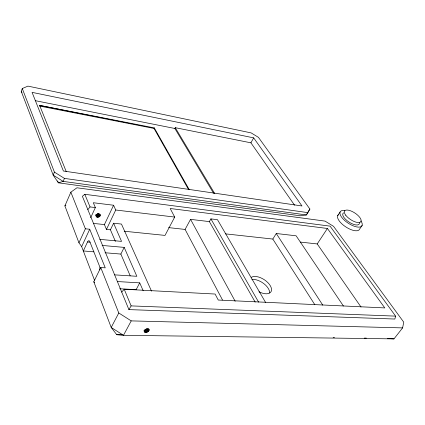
<?xml version="1.0" encoding="UTF-8"?>
<svg xmlns="http://www.w3.org/2000/svg" width="425" height="425" viewBox="0 0 425 425"><rect width="100%" height="100%" fill="white"/><g stroke="black" fill="none" stroke-linecap="round" stroke-linejoin="round"><path stroke-width="0.64" d="M149.117 330.241C148.872 327.691 144.691 329.184 144.282 331.075C144.542 333.614 148.697 332.122 149.117 330.241L148.601 329.03M70.858 192.18L85.382 228.799L89.718 229.234L105.251 267.846L100.752 267.532L93.797 281.78L111.201 327.462L116.732 334.693L123.478 335.293L393.98 338.884L402.608 327.893L403.75 322.171L333.545 226.344L325.056 221.112L76.936 187.786L70.858 192.18L64.892 205.902L78.949 242.797L81.664 246.617L94.504 280.181M395.606 316.131L394.852 319.037L128.908 309.607L82.376 196.302L84.798 194.305L330.076 226.143L395.606 316.131L131.134 305.894L128.908 309.607M21.25 91.343L22.281 88.533L27.949 86.116L251.175 132.908L258.464 137.371L309.883 209.042L306.382 214.96L300.087 215.778L58.379 182.824L53.167 175.116L21.25 91.343L21.951 92.432M39.392 106.011L39.626 105.395L154.28 127.888L189.226 189.624M22.281 88.533L54.411 172.114L53.167 175.116L63.166 181.39L306.382 214.96L309.883 209.042M307.865 212.627L64.435 178.399L63.166 181.39L58.379 182.824L57.672 180.976M78.949 242.797L85.382 228.799M90.668 217.749L95.349 207.565L93.309 202.73L113.581 205.238L115.728 210.008L106.468 229.404L110.431 229.808L115.393 241.357M81.664 246.617L89.718 229.234M99.737 269.902A3.894 1.7 -84.9 0 0 99.514 266.172L89.813 241.666A3.767 1.599 -84.1 0 0 87.523 241.968L83.327 250.962L93.861 251.834M99.918 216.171L100.321 215.3C100.22 212.893 96.278 213.732 96.018 215.73C96.029 217.754 99.03 217.457 99.918 216.171L98.913 213.802M106.468 229.404L104.417 224.581L113.581 205.238M154.28 127.888L154.02 128.435L188.557 189.545M110.431 229.808L113.597 223.215L121.46 224.065L151.534 291.178M213.6 193.306L174.872 128.488L175.265 127.686L250.909 142.821L294.573 205.19M130.199 275.804L120.854 254.065L124.19 247.393L102.09 245.432M100.752 267.532L118.787 312.975L111.201 327.462L123.478 335.293L131.229 320.891L402.608 327.893M117.348 281.547L139.724 282.869L136.149 289.643L119.744 288.772M121.709 292.081L124.222 289.244L215.108 294.042L218.259 300.039L384.79 307.923L327.404 228.469L170.197 208.505L174.696 217.074L165.017 235.407L124.196 231.221M222.509 299.981L185.093 229.431L190.554 219.364L209.387 221.611L255.17 302.09M250.909 142.821L253.667 137.87L32.072 92.363L63.389 171.02L301.989 205.976L253.667 137.87M209.387 221.611L210.906 218.891L217.483 219.693L265.604 302.467M314.84 304.725L272.829 239.062L276.266 233.506L296.129 235.806L343.421 306.011M300.422 242.091L317.22 243.934L327.404 228.469M337.684 215.64L340.101 211.985M362.137 225.425L359.651 229.048A12.904 5.318 33.4 0 1 345.201 226.514A12.904 5.318 33.4 0 1 338.624 214.604M87.837 209.599L90.042 206.933L95.349 207.565M64.892 205.902L65.907 205.148M251.345 277.249L253.21 276.569A12.383 6.566 32.8 0 1 271.086 287.348A12.383 6.566 32.8 0 1 258.952 291.763M116.732 334.693L122.044 334.767M333.152 337.663L334.48 337.678M364.358 338.087L366.35 338.114M387.531 338.497L393.98 338.884M114.601 274.858L136.845 276.293L124.19 247.393M105.055 252.758L120.854 254.065M87.523 241.968L90.1 242.202M99.785 239.349L121.555 241.389L113.597 223.215M93.394 223.407L104.417 224.581M168.608 227.619L185.093 229.431M225.532 233.867L272.829 239.062M115.728 210.008L174.696 217.074M40.046 106.138L154.02 128.435L39.626 105.395L66.236 171.604M35.248 100.667L174.872 128.488M54.411 172.114L64.435 178.399M118.787 312.975L131.229 320.891M93.797 281.78L94.488 282.721M317.22 243.934L361.022 307.036M276.266 233.506L322.761 305.129M175.265 127.686L214.742 193.603M210.906 218.891L258.613 302.143M190.554 219.364L235.163 301.219M139.724 282.869L143.183 290.764M148.617 328.599L149.133 329.811M99.817 214.12L100.321 215.3M147.581 328.727L148.607 331.149M98.276 213.589L99.524 216.548M146.869 328.536L148.15 331.569M97.548 213.308L99.046 216.862M146.312 328.892L147.592 331.925M97.256 214.12L98.504 217.079M145.695 329.163L146.976 332.196M96.698 214.232L97.941 217.191M145.063 329.327L146.338 332.366M96.151 214.227L97.394 217.191M144.702 329.986L145.722 332.414M95.907 214.705L96.9 217.074M144.415 330.522L145.175 332.345M95.742 215.077L96.486 216.851M144.224 330.947L144.734 332.159M143.916 330.655L144.426 331.872M84.798 194.305L90.042 206.933M124.222 289.244L131.134 305.894M251.919 279.427A12.352 6.598 32.8 0 1 263.649 283.48A12.352 6.598 32.8 0 1 269.663 292.809M359.481 222.769A9.706 3.953 33.3 0 1 349.313 222.291A9.706 3.953 33.3 0 1 343.676 212.808M360.984 220.984A12.947 5.27 33.3 0 1 356.692 226.918A12.947 5.27 33.3 0 1 341.604 217.159A12.947 5.27 33.3 0 1 344.803 210.524M345.722 215.199A9.727 3.926 33.3 0 0 360.267 222.195A9.727 3.926 33.3 0 0 352.235 211.512A9.727 3.926 33.3 0 0 345.722 215.199"/></g></svg>
